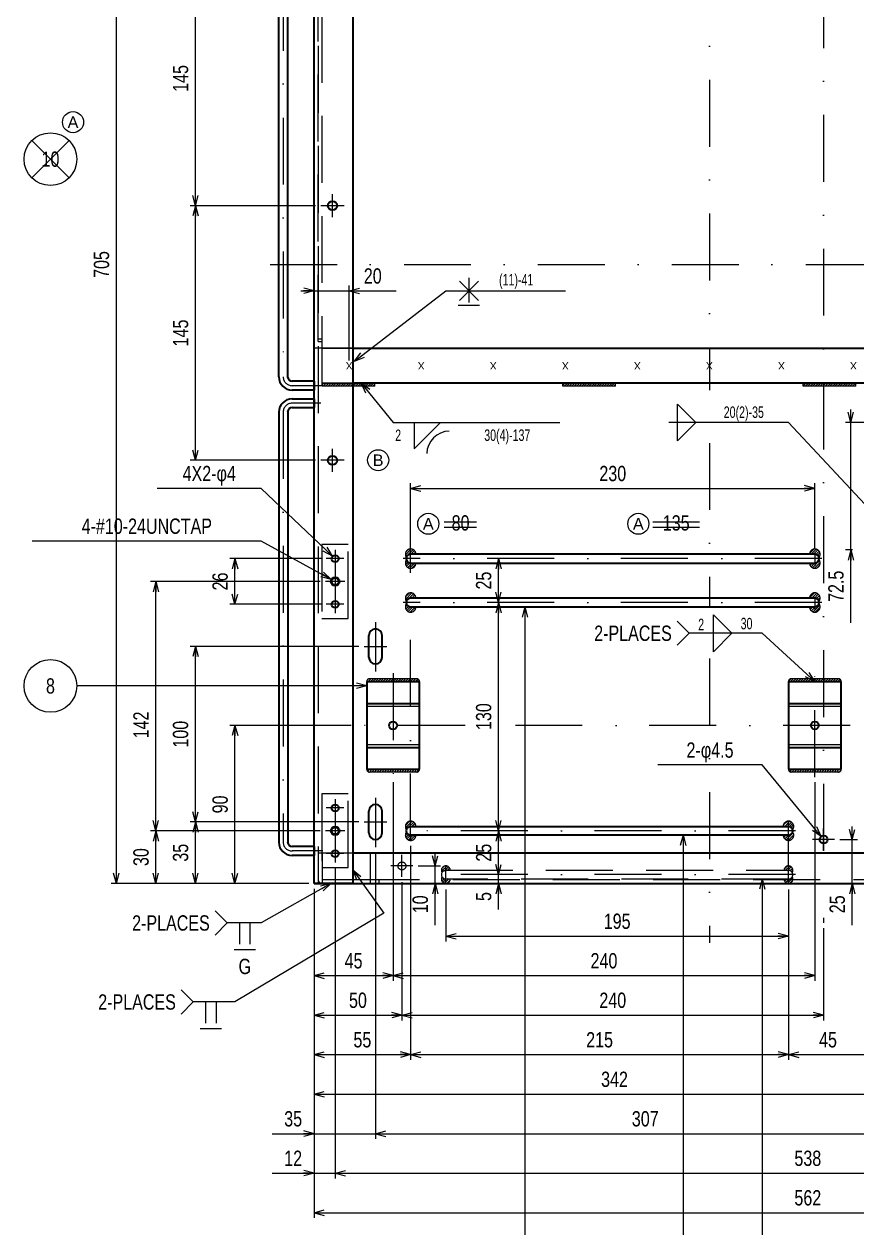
# Model space of a CAD drawing. Header units: millimetres. Extents: x 10 to 832, y 7 to 590.
# Drawn here: x 205 to 363, y 132.1 to 360.6 of the extents above; entities that cross this region are included whole.
import ezdxf
from ezdxf.enums import TextEntityAlignment as Align

# ---------------------------------------------------------------- set-up
doc = ezdxf.new("R2010")
doc.units = ezdxf.units.MM
for name, pattern in [('DASHDOT', [25.3, 12.7, -6.3, 0, -6.3]), ('DASHED', [19, 12.7, -6.3]), ('DIVIDE', [31.6, 12.7, -6.3, 0, -6.3, 0, -6.3])]:
    doc.linetypes.add(name, pattern=pattern)
for name, color, linetype in [('GR1_01', 7, 'Continuous'), ('GR1_02', 7, 'Continuous'), ('GR1_05', 7, 'Continuous'), ('GR1_15', 7, 'Continuous'), ('GR1_16', 7, 'Continuous')]:
    doc.layers.add(name, color=color, linetype=linetype)
doc.styles.add('HG丸ｺﾞｼｯｸM-PRO', font='')
doc.styles.get('HG丸ｺﾞｼｯｸM-PRO').set_extended_font_data('HG丸ｺﾞｼｯｸM-PRO')
pattern_1 = [(45, (0, 0), (-0.23570226, 0.23570226), [])]

# ---------------------------------------------------------------- blocks, each defined once
blk = doc.blocks.new('BLKF033')
at = {"layer": 'GR1_02', "color": 3, "linetype": 'Continuous', "lineweight": 35}
for p, q in [((260, 197.5), (260, 432.5)), ((267.33, 432.5), (267.33, 197.5)), ((267.33, 197.5), (260, 197.5)), ((260, 197.5), (447.33, 197.5))]:
    blk.add_line(p, q, dxfattribs=at)
at = {"layer": 'GR1_02', "color": 4, "linetype": 'DASHED', "lineweight": 13}
blk.add_line((260.77, 432.5), (260.77, 197.5), dxfattribs=at)
blk = doc.blocks.new('BLKF054')
at = {"layer": 'GR1_02', "color": 3, "linetype": 'Continuous', "lineweight": 35}
for p, q in [((278.33, 208.33), (350, 208.33)), ((350, 206.67), (278.33, 206.67))]:
    blk.add_line(p, q, dxfattribs=at)
for centre, start, end in [((278.33, 207.5), 90, 270), ((350, 207.5), 270, 90)]:
    blk.add_arc(centre, 0.833, start, end, dxfattribs=at)
blk = doc.blocks.new('BLKF055')
at = {"layer": 'GR1_02', "color": 4, "linetype": 'DASHED', "lineweight": 13}
for p, q in [((285, 200), (350, 200)), ((350, 198.33), (285, 198.33))]:
    blk.add_line(p, q, dxfattribs=at)
for centre, start, end in [((285, 199.17), 90, 270), ((350, 199.17), 270, 90)]:
    blk.add_arc(centre, 0.833, start, end, dxfattribs=at)
blk = doc.blocks.new('BLKF057')
at = {"layer": 'GR1_02', "color": 3, "linetype": 'Continuous', "lineweight": 35}
for p, q in [((255.83, 289.5), (260, 289.5)), ((260, 289.5), (260, 287.83)), ((253.33, 287), (253.33, 205.33)), ((255, 287), (255, 205.33)), ((255.83, 287.83), (260, 287.83)), ((260, 204.5), (255.83, 204.5)), ((260, 204.5), (260, 202.83)), ((260, 202.83), (255.83, 202.83))]:
    blk.add_line(p, q, dxfattribs=at)
at = {"layer": 'GR1_02', "color": 4, "linetype": 'DASHDOT', "lineweight": 13}
for p, q in [((261.31, 288.67), (255.83, 288.67)), ((254.17, 287), (254.17, 205.33)), ((261.68, 203.67), (255.83, 203.67))]:
    blk.add_line(p, q, dxfattribs=at)
at = {"layer": 'GR1_02', "color": 3, "linetype": 'Continuous', "lineweight": 35}
for centre, radius, start, end in [((255.83, 287), 2.5, 90, 180), ((255.83, 287), 0.833, 90, 180), ((255.83, 205.33), 2.5, 180, 270), ((255.83, 205.33), 0.833, 180, 270)]:
    blk.add_arc(centre, radius, start, end, dxfattribs=at)
at = {"layer": 'GR1_02', "color": 4, "linetype": 'DASHDOT', "lineweight": 13}
for centre, start, end in [((255.83, 287), 90, 180), ((255.83, 205.33), 180, 270)]:
    blk.add_arc(centre, 1.67, start, end, dxfattribs=at)
blk = doc.blocks.new('BLKF058')
at = {"layer": 'GR1_02', "color": 3, "linetype": 'Continuous', "lineweight": 35}
for p, q in [((255.83, 396.17), (260, 396.17)), ((260, 396.17), (260, 394.5)), ((253.33, 293.67), (253.33, 393.67)), ((255, 293.67), (255, 393.67)), ((255.83, 394.5), (260, 394.5)), ((260, 292.83), (255.83, 292.83)), ((260, 292.83), (260, 291.17)), ((260, 291.17), (255.83, 291.17))]:
    blk.add_line(p, q, dxfattribs=at)
at = {"layer": 'GR1_02', "color": 4, "linetype": 'DASHDOT', "lineweight": 13}
for p, q in [((254.17, 393.67), (254.17, 293.67)), ((261.31, 395.33), (255.83, 395.33)), ((261.68, 292), (255.83, 292))]:
    blk.add_line(p, q, dxfattribs=at)
at = {"layer": 'GR1_02', "color": 3, "linetype": 'Continuous', "lineweight": 35}
for centre, radius, start, end in [((255.83, 393.67), 2.5, 90, 180), ((255.83, 393.67), 0.833, 90, 180), ((255.83, 293.67), 2.5, 180, 270), ((255.83, 293.67), 0.833, 180, 270)]:
    blk.add_arc(centre, radius, start, end, dxfattribs=at)
at = {"layer": 'GR1_02', "color": 4, "linetype": 'DASHDOT', "lineweight": 13}
for centre, start, end in [((255.83, 393.67), 90, 180), ((255.83, 293.67), 180, 270)]:
    blk.add_arc(centre, 1.67, start, end, dxfattribs=at)
blk = doc.blocks.new('BLKF059')
at = {"layer": 'GR1_02', "color": 3, "linetype": 'Continuous', "lineweight": 35}
for p, q in [((355, 260), (278.33, 260)), ((278.33, 258.33), (355, 258.33))]:
    blk.add_line(p, q, dxfattribs=at)
for centre, start, end in [((278.33, 259.17), 90, 270), ((355, 259.17), 270, 90)]:
    blk.add_arc(centre, 0.833, start, end, dxfattribs=at)
blk = doc.blocks.new('BLKF060')
at = {"layer": 'GR1_02', "color": 3, "linetype": 'Continuous', "lineweight": 35}
for p, q in [((355, 251.67), (278.33, 251.67)), ((278.33, 250), (355, 250))]:
    blk.add_line(p, q, dxfattribs=at)
for centre, start, end in [((278.33, 250.83), 90, 270), ((355, 250.83), 270, 90)]:
    blk.add_arc(centre, 0.833, start, end, dxfattribs=at)
blk = doc.blocks.new('BLKF073')
at = {"layer": 'GR1_02', "color": 3, "linetype": 'Continuous', "lineweight": 35}
for p, q in [((270, 235.83), (280, 235.83)), ((270, 235.83), (270, 219.17)), ((280, 219.17), (280, 235.83)), ((270, 231.67), (280, 231.67)), ((270, 223.33), (280, 223.33)), ((270, 219.17), (280, 219.17))]:
    blk.add_line(p, q, dxfattribs=at)
at = {"layer": 'GR1_02', "color": 4, "linetype": 'DASHED', "lineweight": 13}
for p, q in [((270, 231.13), (280, 231.13)), ((270, 223.87), (280, 223.87))]:
    blk.add_line(p, q, dxfattribs=at)
blk = doc.blocks.new('BLKF074')
at = {"layer": 'GR1_02', "color": 3, "linetype": 'Continuous', "lineweight": 35}
for p, q in [((350, 235.83), (360, 235.83)), ((350, 235.83), (350, 219.17)), ((360, 219.17), (360, 235.83)), ((350, 231.67), (360, 231.67)), ((350, 223.33), (360, 223.33)), ((350, 219.17), (360, 219.17))]:
    blk.add_line(p, q, dxfattribs=at)
at = {"layer": 'GR1_02', "color": 4, "linetype": 'DASHED', "lineweight": 13}
for p, q in [((350, 231.13), (360, 231.13)), ((350, 223.87), (360, 223.87))]:
    blk.add_line(p, q, dxfattribs=at)
blk = doc.blocks.new('FXTIP_ARROW_S')
at = {"color": 0, "linetype": 'Continuous', "lineweight": -2}
for q in [(-1, 0), (-0.97, 0.26), (-0.97, -0.26)]:
    blk.add_line((0, 0), q, dxfattribs=at)
blk = doc.blocks.new('BLKF080')
at = {"layer": 'GR1_02', "color": 3, "linetype": 'Continuous', "lineweight": 35}
for radius in [0.833, 0.667]:
    blk.add_circle((264, 207.5), radius, dxfattribs=at)
blk = doc.blocks.new('BLKF081')
at = {"layer": 'GR1_02', "color": 4, "linetype": 'DASHED', "lineweight": 13}
for p, q in [((266.5, 214.5), (261.5, 214.5)), ((261.5, 214.5), (261.5, 200.5)), ((266.5, 200.5), (266.5, 214.5)), ((261.5, 200.5), (266.5, 200.5))]:
    blk.add_line(p, q, dxfattribs=at)
blk = doc.blocks.new('BLKF082')
at = {"layer": 'GR1_02', "color": 3, "linetype": 'Continuous', "lineweight": 35}
for radius in [0.833, 0.667]:
    blk.add_circle((264, 254.83), radius, dxfattribs=at)
blk = doc.blocks.new('BLKF083')
at = {"layer": 'GR1_02', "color": 4, "linetype": 'DASHED', "lineweight": 13}
for p, q in [((266.5, 261.83), (261.5, 261.83)), ((261.5, 261.83), (261.5, 247.83)), ((266.5, 247.83), (266.5, 261.83)), ((261.5, 247.83), (266.5, 247.83))]:
    blk.add_line(p, q, dxfattribs=at)
blk = doc.blocks.new('BLKF088')
at = {"layer": 'GR1_02', "color": 4, "linetype": 'DASHDOT', "lineweight": 13}
for p, q in [((271.67, 247.08), (271.67, 237.73)), ((269.5, 242.5), (273.83, 242.5))]:
    blk.add_line(p, q, dxfattribs=at)
at = {"layer": 'GR1_02', "color": 3, "linetype": 'Continuous', "lineweight": 35}
for p, q in [((270.42, 240.42), (270.42, 244.58)), ((272.92, 240.42), (272.92, 244.58))]:
    blk.add_line(p, q, dxfattribs=at)
for centre, start, end in [((271.67, 244.58), 0, 180), ((271.67, 240.42), 180, 0)]:
    blk.add_arc(centre, 1.25, start, end, dxfattribs=at)
blk = doc.blocks.new('BLKF089')
at = {"layer": 'GR1_02', "color": 4, "linetype": 'DASHDOT', "lineweight": 13}
for p, q in [((271.67, 213.75), (271.67, 204.39)), ((269.5, 209.17), (273.83, 209.17))]:
    blk.add_line(p, q, dxfattribs=at)
at = {"layer": 'GR1_02', "color": 3, "linetype": 'Continuous', "lineweight": 35}
for p, q in [((270.42, 207.08), (270.42, 211.25)), ((272.92, 207.08), (272.92, 211.25))]:
    blk.add_line(p, q, dxfattribs=at)
for centre, start, end in [((271.67, 211.25), 0, 180), ((271.67, 207.08), 180, 0)]:
    blk.add_arc(centre, 1.25, start, end, dxfattribs=at)
blk = doc.blocks.new('BLKF095')
at = {"layer": 'GR1_16', "linetype": 'Continuous', "lineweight": 13}
h = blk.add_hatch(dxfattribs=at)
h.set_pattern_fill('_USER', color=4, scale=0.333333, angle=45, style=0, pattern_type=0)
h.set_pattern_definition(pattern_1)
edge = h.paths.add_edge_path(flags=0)
edge.add_line((270.53, 236.37), (279.47, 236.37))
edge.add_arc((279.47, 235.83), 0.533, 0, 90, ccw=False)
edge.add_line((280, 235.83), (270, 235.83))
edge.add_arc((270.53, 235.83), 0.533, 90, 180, ccw=False)
at = {"layer": 'GR1_16', "color": 4, "linetype": 'DASHDOT', "lineweight": 13}
for p, q in [((270, 235.83), (280, 235.83)), ((279.47, 236.37), (270.53, 236.37))]:
    blk.add_line(p, q, dxfattribs=at)
for centre, start, end in [((270.53, 235.83), 90, 180), ((279.47, 235.83), 0, 90)]:
    blk.add_arc(centre, 0.533, start, end, dxfattribs=at)
blk = doc.blocks.new('BLKF096')
at = {"layer": 'GR1_16', "linetype": 'Continuous', "lineweight": 13}
h = blk.add_hatch(dxfattribs=at)
h.set_pattern_fill('_USER', color=4, scale=0.333333, angle=45, style=0, pattern_type=0)
h.set_pattern_definition(pattern_1)
edge = h.paths.add_edge_path(flags=0)
edge.add_line((270.53, 218.63), (279.47, 218.63))
edge.add_arc((279.47, 219.17), 0.533, 270, 360)
edge.add_line((280, 219.17), (270, 219.17))
edge.add_arc((270.53, 219.17), 0.533, 180, 270)
at = {"layer": 'GR1_16', "color": 4, "linetype": 'DASHDOT', "lineweight": 13}
for p, q in [((270, 219.17), (280, 219.17)), ((279.47, 218.63), (270.53, 218.63))]:
    blk.add_line(p, q, dxfattribs=at)
for centre, start, end in [((270.53, 219.17), 180, 270), ((279.47, 219.17), 270, 360)]:
    blk.add_arc(centre, 0.533, start, end, dxfattribs=at)
blk = doc.blocks.new('BLKF097')
at = {"layer": 'GR1_16', "linetype": 'Continuous', "lineweight": 13}
h = blk.add_hatch(dxfattribs=at)
h.set_pattern_fill('_USER', color=4, scale=0.333333, angle=45, style=0, pattern_type=0)
h.set_pattern_definition(pattern_1)
edge = h.paths.add_edge_path(flags=0)
edge.add_line((350.53, 236.37), (359.47, 236.37))
edge.add_arc((359.47, 235.83), 0.533, 0, 90, ccw=False)
edge.add_line((360, 235.83), (350, 235.83))
edge.add_arc((350.53, 235.83), 0.533, 90, 180, ccw=False)
at = {"layer": 'GR1_16', "color": 4, "linetype": 'DASHDOT', "lineweight": 13}
for p, q in [((350, 235.83), (360, 235.83)), ((359.47, 236.37), (350.53, 236.37))]:
    blk.add_line(p, q, dxfattribs=at)
for centre, start, end in [((350.53, 235.83), 90, 180), ((359.47, 235.83), 0, 90)]:
    blk.add_arc(centre, 0.533, start, end, dxfattribs=at)
blk = doc.blocks.new('BLKF098')
at = {"layer": 'GR1_16', "linetype": 'Continuous', "lineweight": 13}
h = blk.add_hatch(dxfattribs=at)
h.set_pattern_fill('_USER', color=4, scale=0.333333, angle=45, style=0, pattern_type=0)
h.set_pattern_definition(pattern_1)
edge = h.paths.add_edge_path(flags=0)
edge.add_line((350.53, 218.63), (359.47, 218.63))
edge.add_arc((359.47, 219.17), 0.533, 270, 360)
edge.add_line((360, 219.17), (350, 219.17))
edge.add_arc((350.53, 219.17), 0.533, 180, 270)
at = {"layer": 'GR1_16', "color": 4, "linetype": 'DASHDOT', "lineweight": 13}
for p, q in [((350, 219.17), (360, 219.17)), ((359.47, 218.63), (350.53, 218.63))]:
    blk.add_line(p, q, dxfattribs=at)
for centre, start, end in [((350.53, 219.17), 180, 270), ((359.47, 219.17), 270, 360)]:
    blk.add_arc(centre, 0.533, start, end, dxfattribs=at)
blk = doc.blocks.new('FXTIP_ARROW_E')
at = {"color": 0, "linetype": 'Continuous', "lineweight": -2}
for q in [(-1, 0), (-0.97, 0.26), (-0.97, -0.26)]:
    blk.add_line((0, 0), q, dxfattribs=at)
blk = doc.blocks.new('BLKF151')
at = {"layer": 'GR1_02', "color": 4, "linetype": 'DASHED', "lineweight": 13}
for p, q in [((261.53, 292.5), (261.53, 432.5)), ((408.47, 292.5), (408.47, 432.5)), ((260.77, 426.67), (260.77, 431.73)), ((261.53, 431.73), (267.33, 431.73)), ((267.33, 431.73), (403.33, 431.73)), ((403.33, 431.73), (408.47, 431.73)), ((409.23, 426.67), (409.23, 431.73)), ((260.77, 426.67), (261.53, 426.67)), ((409.23, 426.67), (408.47, 426.67)), ((260.77, 300.36), (260.77, 423.7)), ((260.77, 423.29), (261.53, 423.29)), ((409.23, 423.29), (408.47, 423.29)), ((409.23, 300.36), (409.23, 423.7)), ((260.77, 300.36), (261.53, 300.36)), ((409.23, 300.36), (408.47, 300.36)), ((261.53, 299.17), (408.47, 299.17)), ((261.53, 299.1), (267.33, 299.1)), ((403.33, 299.1), (408.47, 299.1)), ((267.33, 292.5), (261.53, 292.5)), ((408.47, 292.5), (403.33, 292.5))]:
    blk.add_line(p, q, dxfattribs=at)
at = {"layer": 'GR1_02', "color": 3, "linetype": 'Continuous', "lineweight": 35}
for p, q in [((261.53, 432.5), (403.33, 432.5)), ((267.33, 432.5), (267.33, 426.67)), ((403.33, 426.67), (403.33, 432.5)), ((403.33, 432.5), (408.47, 432.5)), ((267.33, 426.67), (403.33, 426.67)), ((267.33, 299.1), (403.33, 299.1)), ((403.33, 292.5), (267.33, 292.5))]:
    blk.add_line(p, q, dxfattribs=at)
at = {"layer": 'GR1_02', "color": 4, "linetype": 'DASHED', "lineweight": 13}
for centre, start, end in [((261.53, 431.73), 90, 180), ((408.47, 431.73), 0, 90)]:
    blk.add_arc(centre, 0.767, start, end, dxfattribs=at)
for centre, major_axis, start_param, end_param in [((261.53, 423.7), (-0.767, 0), 4.712389, 6.283185), ((408.47, 423.7), (0.767, 0), 0, 1.570796), ((261.53, 300.78), (-0.767, 0), 4.712389, 6.283185), ((408.47, 300.78), (0.767, 0), 0, 1.570796)]:
    blk.add_ellipse(centre, major_axis=major_axis, ratio=0.081478, start_param=start_param, end_param=end_param, dxfattribs=at)
blk = doc.blocks.new('BLKF152')
at = {"layer": 'GR1_16', "linetype": 'DIVIDE', "lineweight": 13}
h = blk.add_hatch(dxfattribs=at)
h.set_pattern_fill('_USER', color=4, scale=0.333333, angle=45, style=0, pattern_type=0)
h.set_pattern_definition(pattern_1)
edge = h.paths.add_edge_path(flags=0)
edge.add_arc((355, 258.33), 1, -180, 36.8699, ccw=False)
edge.add_line((354, 258.33), (355, 258.33))
edge.add_arc((355, 259.17), 0.833, 270, 343.7398)
edge = h.paths.add_edge_path(flags=0)
edge.add_arc((355, 260), 1, 323.1301, 540)
edge.add_line((354, 260), (355, 260))
edge.add_arc((355, 259.17), 0.833, 16.2602, 90, ccw=False)
at = {"layer": 'GR1_16', "color": 4, "linetype": 'DIVIDE', "lineweight": 13}
for centre, start, end in [((355, 260), 323.1301, 180), ((355, 258.33), 180, 36.8699)]:
    blk.add_arc(centre, 1, start, end, dxfattribs=at)
blk = doc.blocks.new('BLKF154')
at = {"layer": 'GR1_16', "linetype": 'DIVIDE', "lineweight": 13}
h = blk.add_hatch(dxfattribs=at)
h.set_pattern_fill('_USER', color=4, scale=0.333333, angle=45, style=0, pattern_type=0)
h.set_pattern_definition(pattern_1)
edge = h.paths.add_edge_path(flags=0)
edge.add_arc((278.33, 260), 1, 0, 216.8699, ccw=False)
edge.add_line((279.33, 260), (278.33, 260))
edge.add_arc((278.33, 259.17), 0.833, 90, 163.7398)
edge = h.paths.add_edge_path(flags=0)
edge.add_arc((278.33, 258.33), 1, 143.1301, 360)
edge.add_line((279.33, 258.33), (278.33, 258.33))
edge.add_arc((278.33, 259.17), 0.833, 196.2602, 270, ccw=False)
at = {"layer": 'GR1_16', "color": 4, "linetype": 'DIVIDE', "lineweight": 13}
for centre, start, end in [((278.33, 260), 360, 216.8699), ((278.33, 258.33), 143.1301, 360)]:
    blk.add_arc(centre, 1, start, end, dxfattribs=at)
blk = doc.blocks.new('BLKF156')
at = {"layer": 'GR1_16', "linetype": 'DIVIDE', "lineweight": 13}
h = blk.add_hatch(dxfattribs=at)
h.set_pattern_fill('_USER', color=4, scale=0.333333, angle=45, style=0, pattern_type=0)
h.set_pattern_definition(pattern_1)
edge = h.paths.add_edge_path(flags=0)
edge.add_arc((355, 250), 1, -180, 36.8699, ccw=False)
edge.add_line((354, 250), (355, 250))
edge.add_arc((355, 250.83), 0.833, 270, 343.7398)
edge = h.paths.add_edge_path(flags=0)
edge.add_arc((355, 251.67), 1, 323.1301, 540)
edge.add_line((354, 251.67), (355, 251.67))
edge.add_arc((355, 250.83), 0.833, 16.2602, 90, ccw=False)
at = {"layer": 'GR1_16', "color": 4, "linetype": 'DIVIDE', "lineweight": 13}
for centre, start, end in [((355, 251.67), 323.1301, 180), ((355, 250), 180, 36.8699)]:
    blk.add_arc(centre, 1, start, end, dxfattribs=at)
blk = doc.blocks.new('BLKF157')
at = {"layer": 'GR1_16', "linetype": 'DIVIDE', "lineweight": 13}
h = blk.add_hatch(dxfattribs=at)
h.set_pattern_fill('_USER', color=4, scale=0.333333, angle=45, style=0, pattern_type=0)
h.set_pattern_definition(pattern_1)
edge = h.paths.add_edge_path(flags=0)
edge.add_arc((278.33, 251.67), 1, 0, 216.8699, ccw=False)
edge.add_line((279.33, 251.67), (278.33, 251.67))
edge.add_arc((278.33, 250.83), 0.833, 90, 163.7398)
edge = h.paths.add_edge_path(flags=0)
edge.add_arc((278.33, 250), 1, 143.1301, 360)
edge.add_line((279.33, 250), (278.33, 250))
edge.add_arc((278.33, 250.83), 0.833, 196.2602, 270, ccw=False)
at = {"layer": 'GR1_16', "color": 4, "linetype": 'DIVIDE', "lineweight": 13}
for centre, start, end in [((278.33, 251.67), 360, 216.8699), ((278.33, 250), 143.1301, 360)]:
    blk.add_arc(centre, 1, start, end, dxfattribs=at)
blk = doc.blocks.new('BLKF158')
at = {"layer": 'GR1_16', "linetype": 'DIVIDE', "lineweight": 13}
h = blk.add_hatch(dxfattribs=at)
h.set_pattern_fill('_USER', color=4, scale=0.333333, angle=45, style=0, pattern_type=0)
h.set_pattern_definition(pattern_1)
edge = h.paths.add_edge_path(flags=0)
edge.add_arc((278.33, 208.33), 1, 0, 216.8699, ccw=False)
edge.add_line((279.33, 208.33), (278.33, 208.33))
edge.add_arc((278.33, 207.5), 0.833, 90, 163.7398)
edge = h.paths.add_edge_path(flags=0)
edge.add_arc((278.33, 206.67), 1, 143.1301, 360)
edge.add_line((279.33, 206.67), (278.33, 206.67))
edge.add_arc((278.33, 207.5), 0.833, 196.2602, 270, ccw=False)
at = {"layer": 'GR1_16', "color": 4, "linetype": 'DIVIDE', "lineweight": 13}
for centre, start, end in [((278.33, 208.33), 360, 216.8699), ((278.33, 206.67), 143.1301, 360)]:
    blk.add_arc(centre, 1, start, end, dxfattribs=at)
blk = doc.blocks.new('BLKF159')
at = {"layer": 'GR1_16', "linetype": 'DIVIDE', "lineweight": 13}
h = blk.add_hatch(dxfattribs=at)
h.set_pattern_fill('_USER', color=4, scale=0.333333, angle=45, style=0, pattern_type=0)
h.set_pattern_definition(pattern_1)
edge = h.paths.add_edge_path(flags=0)
edge.add_arc((350, 206.67), 1, -180, 36.8699, ccw=False)
edge.add_line((349, 206.67), (350, 206.67))
edge.add_arc((350, 207.5), 0.833, 270, 343.7398)
edge = h.paths.add_edge_path(flags=0)
edge.add_arc((350, 208.33), 1, 323.1301, 540)
edge.add_line((349, 208.33), (350, 208.33))
edge.add_arc((350, 207.5), 0.833, 16.2602, 90, ccw=False)
at = {"layer": 'GR1_16', "color": 4, "linetype": 'DIVIDE', "lineweight": 13}
for centre, start, end in [((350, 208.33), 323.1301, 180), ((350, 206.67), 180, 36.8699)]:
    blk.add_arc(centre, 1, start, end, dxfattribs=at)
blk = doc.blocks.new('BLKF166')
at = {"layer": 'GR1_16', "color": 4, "linetype": 'Continuous', "lineweight": 13}
for p, q in [((245.85, 190), (245.85, 186)), ((247.85, 190), (247.85, 186)), ((248.88, 184.93), (244.86, 184.93))]:
    blk.add_line(p, q, dxfattribs=at)
blk = doc.blocks.new('BLKF167')
at = {"layer": 'GR1_16', "color": 4, "linetype": 'Continuous', "lineweight": 13}
for p, q in [((339.27, 245), (335.77, 248.5)), ((335.77, 241.5), (335.77, 248.5)), ((339.27, 245), (335.77, 241.5))]:
    blk.add_line(p, q, dxfattribs=at)
blk = doc.blocks.new('BLKF170')
at = {"layer": 'GR1_16', "color": 4, "linetype": 'Continuous', "lineweight": 13}
for p, q in [((239.42, 175), (239.42, 171)), ((241.42, 175), (241.42, 171)), ((242.45, 169.93), (238.43, 169.93))]:
    blk.add_line(p, q, dxfattribs=at)
blk = doc.blocks.new('BLKF175')
at = {"layer": 'GR1_16', "color": 4, "linetype": 'Continuous', "lineweight": 13}
for p, q in [((287.61, 311.81), (291.23, 308.19)), ((291.23, 311.81), (287.61, 308.19)), ((289.42, 307.76), (289.42, 312.48)), ((287.33, 307.29), (291.41, 307.29))]:
    blk.add_line(p, q, dxfattribs=at)
blk = doc.blocks.new('BLKF176')
at = {"layer": 'GR1_16', "color": 4, "linetype": 'DIVIDE', "lineweight": 13}
for p, q in [((261.53, 291.88), (261.53, 292.5)), ((261.53, 292.5), (271.53, 292.5)), ((271.53, 291.88), (261.53, 291.88)), ((271.53, 291.88), (271.53, 292.5))]:
    blk.add_line(p, q, dxfattribs=at)
blk = doc.blocks.new('BLKF178')
at = {"layer": 'GR1_16', "color": 4, "linetype": 'DIVIDE', "lineweight": 13}
for p, q in [((307.2, 291.875), (307.2, 292.5)), ((307.2, 292.5), (317.2, 292.5)), ((317.2, 291.875), (307.2, 291.875)), ((317.2, 291.875), (317.2, 292.5))]:
    blk.add_line(p, q, dxfattribs=at)
blk = doc.blocks.new('BLKF179')
at = {"layer": 'GR1_16', "color": 4, "linetype": 'DIVIDE', "lineweight": 13}
for p, q in [((352.8, 291.875), (352.8, 292.5)), ((352.8, 292.5), (362.8, 292.5)), ((362.8, 291.875), (352.8, 291.875)), ((362.8, 291.875), (362.8, 292.5))]:
    blk.add_line(p, q, dxfattribs=at)
blk = doc.blocks.new('BLKF185')
at = {"layer": 'GR1_16', "color": 4, "linetype": 'Continuous', "lineweight": 13}
for p, q in [((332.43, 285), (328.93, 288.5)), ((328.93, 281.5), (328.93, 288.5)), ((332.43, 285), (328.93, 281.5))]:
    blk.add_line(p, q, dxfattribs=at)
blk = doc.blocks.new('BLKF247')
at = {"layer": 'GR1_05', "color": 4, "linetype": 'Continuous', "lineweight": 13}
blk.add_circle((321.52, 265.78), 2, dxfattribs=at)
at = {"layer": 'GR1_05', "color": 4, "linetype": 'Continuous', "lineweight": 13, "style": 'HG丸ｺﾞｼｯｸM-PRO', "width": 1.042301}
blk.add_text('A', height=2.18, dxfattribs=at).set_placement((321.52, 265.78), align=Align.MIDDLE_CENTER)
blk = doc.blocks.new('BLKF248')
at = {"layer": 'GR1_05', "color": 4, "linetype": 'Continuous', "lineweight": 13}
blk.add_circle((214.28, 342.03), 2, dxfattribs=at)
at = {"layer": 'GR1_05', "color": 4, "linetype": 'Continuous', "lineweight": 13, "style": 'HG丸ｺﾞｼｯｸM-PRO', "width": 1.042301}
blk.add_text('A', height=2.18, dxfattribs=at).set_placement((214.28, 342.03), align=Align.MIDDLE_CENTER)
blk = doc.blocks.new('BLKF249')
at = {"layer": 'GR1_05', "color": 4, "linetype": 'Continuous', "lineweight": 13}
blk.add_circle((281.68, 265.78), 2, dxfattribs=at)
at = {"layer": 'GR1_05', "color": 4, "linetype": 'Continuous', "lineweight": 13, "style": 'HG丸ｺﾞｼｯｸM-PRO', "width": 1.042301}
blk.add_text('A', height=2.18, dxfattribs=at).set_placement((281.68, 265.78), align=Align.MIDDLE_CENTER)
blk = doc.blocks.new('BLKF253')
at = {"layer": 'GR1_01', "color": 4, "linetype": 'DASHED', "lineweight": 13}
for p, q in [((260.77, 203.33), (267.33, 203.33)), ((260.77, 203.33), (260.77, 198.27)), ((261.53, 203.33), (261.53, 197.5)), ((270.67, 203.33), (270.67, 197.5)), ((436.67, 197.5), (436.67, 203.33)), ((440, 203.33), (446.57, 203.33)), ((445.8, 203.33), (445.8, 197.5)), ((446.57, 203.33), (446.57, 198.27)), ((261.53, 198.27), (267.33, 198.27)), ((261.53, 197.5), (267.33, 197.5)), ((267.33, 198.27), (440, 198.27)), ((272.33, 197.5), (272.33, 198.27)), ((435, 198.27), (435, 197.5)), ((440, 198.27), (445.8, 198.27)), ((440, 197.5), (445.8, 197.5))]:
    blk.add_line(p, q, dxfattribs=at)
at = {"layer": 'GR1_01', "color": 3, "linetype": 'Continuous', "lineweight": 35}
for p, q in [((267.33, 203.33), (267.33, 197.5)), ((267.33, 203.33), (440, 203.33)), ((440, 203.33), (440, 197.5)), ((267.33, 197.5), (440, 197.5))]:
    blk.add_line(p, q, dxfattribs=at)
at = {"layer": 'GR1_01', "color": 4, "linetype": 'DASHED', "lineweight": 13}
for centre, start, end in [((261.53, 198.27), 180, 270), ((445.8, 198.27), 270, 360)]:
    blk.add_arc(centre, 0.767, start, end, dxfattribs=at)
blk = doc.blocks.new('BLKF259')
at = {"layer": 'GR1_05', "color": 4, "linetype": 'Continuous', "lineweight": 13}
blk.add_circle((272.17, 277.85), 2, dxfattribs=at)
at = {"layer": 'GR1_05', "color": 4, "linetype": 'Continuous', "lineweight": 13, "style": 'HG丸ｺﾞｼｯｸM-PRO', "width": 1.04272}
blk.add_text('B', height=2.18, dxfattribs=at).set_placement((272.17, 277.85), align=Align.MIDDLE_CENTER)

msp = doc.modelspace()

# ---------------------------------------------------------------- hatches: boundary and pattern name
at = {"layer": 'GR1_16', "linetype": 'DIVIDE', "lineweight": 13}
h = msp.add_hatch(dxfattribs=at)
h.set_pattern_fill('_USER', color=4, scale=0.333333, angle=45, style=0, pattern_type=0)
h.set_pattern_definition(pattern_1)
h.paths.add_polyline_path([(261.53, 292.5), (261.53, 291.88), (271.53, 291.88), (271.53, 292.5)], flags=0)
h = msp.add_hatch(dxfattribs=at)
h.set_pattern_fill('_USER', color=4, scale=0.333333, angle=45, style=0, pattern_type=0)
h.set_pattern_definition(pattern_1)
h.paths.add_polyline_path([(307.2, 292.5), (307.2, 291.88), (317.2, 291.88), (317.2, 292.5)], flags=0)
h = msp.add_hatch(dxfattribs=at)
h.set_pattern_fill('_USER', color=4, scale=0.333333, angle=45, style=0, pattern_type=0)
h.set_pattern_definition(pattern_1)
h.paths.add_polyline_path([(352.8, 292.5), (352.8, 291.88), (362.8, 291.88), (362.8, 292.5)], flags=0)
h = msp.add_hatch(dxfattribs=at)
h.set_pattern_fill('_USER', color=4, scale=0.333333, angle=45, style=0, pattern_type=0)
h.set_pattern_definition(pattern_1)
edge = h.paths.add_edge_path(flags=0)
edge.add_arc((285, 198.33), 0.833, 150, 360, ccw=False)
edge.add_arc((285, 199.17), 0.833, 210, 270)
edge.add_line((285, 198.33), (285.83, 198.33))
edge = h.paths.add_edge_path(flags=0)
edge.add_arc((285, 200), 0.833, 0, 210)
edge.add_arc((285, 199.17), 0.833, 90, 150, ccw=False)
edge.add_line((285, 200), (285.83, 200))
h = msp.add_hatch(dxfattribs=at)
h.set_pattern_fill('_USER', color=4, scale=0.333333, angle=45, style=0, pattern_type=0)
h.set_pattern_definition(pattern_1)
edge = h.paths.add_edge_path(flags=0)
edge.add_arc((350, 200), 0.833, -30, 180, ccw=False)
edge.add_arc((350, 199.17), 0.833, 30, 90)
edge.add_line((350, 200), (349.17, 200))
edge = h.paths.add_edge_path(flags=0)
edge.add_arc((350, 198.33), 0.833, 180, 390)
edge.add_arc((350, 199.17), 0.833, 270, 330, ccw=False)
edge.add_line((350, 198.33), (349.17, 198.33))

# ---------------------------------------------------------------- linework, layer by layer
at = {"layer": 'GR1_02', "color": 4, "linetype": 'DASHDOT', "lineweight": 13}
for p, q in [((335, 451.67), (335, 291.16)), ((356.67, 445), (356.67, 190)), ((263.5, 323.97), (263.5, 328.37)), ((265.7, 326.17), (261.3, 326.17)), ((251.67, 315), (416.67, 315)), ((335, 281.1), (335, 250)), ((263.5, 275.63), (263.5, 280.03)), ((265.7, 277.83), (261.3, 277.83)), ((264, 260.83), (264, 248.83)), ((278.33, 205.67), (278.33, 260.71)), ((265.67, 259.17), (262.33, 259.17)), ((356.33, 259.17), (276.92, 259.17)), ((355, 260.26), (355, 257.78)), ((265.83, 254.83), (262.17, 254.83)), ((355, 251.93), (355, 249.44)), ((265.67, 250.5), (262.33, 250.5)), ((356.33, 250.83), (276.92, 250.83)), ((335, 240.23), (335, 186.25)), ((275, 237.42), (275, 217.7)), ((355, 217.7), (355, 237.42)), ((288.67, 227.5), (268.03, 227.5)), ((361.69, 227.5), (296.68, 227.5)), ((264, 213.5), (264, 201.5)), ((265.67, 211.83), (262.33, 211.83)), ((350, 197.33), (350, 209.33)), ((265.83, 207.5), (262.17, 207.5)), ((351.33, 207.5), (276.92, 207.5)), ((358.75, 205.83), (354.58, 205.83)), ((356.67, 203.75), (356.67, 207.92)), ((265.67, 203.17), (262.33, 203.17)), ((276.67, 198.75), (276.67, 202.92)), ((278.75, 200.83), (274.58, 200.83)), ((351.33, 199.17), (283.58, 199.17)), ((285, 197.33), (285, 201))]:
    msp.add_line(p, q, dxfattribs=at)
at = {"layer": 'GR1_02', "color": 4, "linetype": 'DASHED', "lineweight": 13}
msp.add_line((260, 299.17), (410, 299.17), dxfattribs=at)
at = {"layer": 'GR1_02', "color": 3, "linetype": 'Continuous', "lineweight": 35}
for centre, radius in [((263.5, 326.17), 0.867), ((263.5, 277.83), 0.867), ((264, 259.17), 0.667), ((264, 250.5), 0.667), ((275, 227.5), 0.75), ((355, 227.5), 0.75), ((264, 211.83), 0.667), ((264, 203.17), 0.667)]:
    msp.add_circle(centre, radius, dxfattribs=at)
at = {"layer": 'GR1_02', "color": 254, "linetype": 'Continuous', "lineweight": 35}
msp.add_circle((356.67, 205.83), 0.75, dxfattribs=at)
at = {"layer": 'GR1_02', "color": 4, "linetype": 'DASHED', "lineweight": 13}
msp.add_circle((276.67, 200.83), 0.75, dxfattribs=at)
at = {"layer": 'GR1_05', "color": 4, "linetype": 'Continuous', "lineweight": 13}
for p, q in [((213.54, 338.54), (206.46, 331.46)), ((206.46, 338.54), (213.54, 331.46)), ((284.67, 266.12), (290.85, 266.12)), ((284.67, 265.12), (290.85, 265.12)), ((324.26, 266.12), (333.14, 266.12)), ((324.26, 265.12), (333.14, 265.12))]:
    msp.add_line(p, q, dxfattribs=at)
at = {"layer": 'GR1_05', "color": 6, "linetype": 'Continuous', "lineweight": 13}
msp.add_circle((210, 335), 5, dxfattribs=at)
at = {"layer": 'GR1_15', "color": 6, "linetype": 'Continuous', "lineweight": 13}
for p, q in [((300, 250), (300, 130)), ((330, 206.67), (330, 130)), ((345, 198.33), (345, 130))]:
    msp.add_line(p, q, dxfattribs=at)
at = {"layer": 'GR1_15', "color": 4, "linetype": 'Continuous', "lineweight": 13}
msp.add_line((270, 235), (215, 235), dxfattribs=at)
msp.add_circle((210, 235), 5, dxfattribs=at)
at = {"layer": 'GR1_16', "color": 4, "linetype": 'Continuous', "lineweight": 13}
for p, q in [((222.5, 197.5), (222.5, 432.5)), ((237.5, 326.17), (237.5, 374.5)), ((260.3, 326.17), (236.5, 326.17)), ((237.5, 277.83), (237.5, 326.17)), ((266.67, 296.8), (266.67, 311)), ((257.5, 310), (260, 310)), ((260, 310), (266.67, 310)), ((266.67, 310), (275.61, 310)), ((267.69, 296.66), (285, 310)), ((285, 310), (307.72, 310)), ((268.96, 292.5), (275, 285)), ((361.83, 285), (361.83, 287.5)), ((275, 285), (306.6, 285)), ((278.98, 285), (278.98, 280)), ((278.98, 280), (283.98, 285)), ((350, 285), (327.28, 285)), ((369.51, 264.06), (350, 285)), ((376, 285), (360.83, 285)), ((361.83, 260.83), (361.83, 285)), ((260.3, 277.83), (236.5, 277.83)), ((250, 272.5), (230.24, 272.5)), ((263.52, 259.63), (250, 272.5)), ((278.33, 261), (278.33, 273.5)), ((278.33, 272.5), (355, 272.5)), ((355, 261), (355, 273.5)), ((250, 262.5), (206.56, 262.5)), ((263.27, 255.23), (250, 262.5)), ((362.17, 260.83), (360.83, 260.83)), ((361.83, 246.99), (361.83, 260.83)), ((261.33, 259.17), (244, 259.17)), ((245, 250.5), (245, 259.17)), ((295, 250.83), (295, 259.17)), ((261.17, 254.83), (229, 254.83)), ((230, 207.5), (230, 254.83)), ((261.33, 250.5), (244, 250.5)), ((295, 207.5), (295, 250.83)), ((328.87, 247.29), (331.16, 245)), ((328.87, 242.71), (331.16, 245)), ((345, 245), (331.16, 245)), ((355, 235.83), (345, 245)), ((268.5, 242.5), (236.5, 242.5)), ((237.5, 209.17), (237.5, 242.5)), ((267.03, 227.5), (244, 227.5)), ((245, 197.5), (245, 227.5)), ((345, 220), (325.24, 220)), ((356.19, 206.41), (345, 220)), ((275, 216.7), (275, 179)), ((355, 216.7), (355, 179)), ((268.5, 209.17), (236.5, 209.17)), ((237.5, 197.5), (237.5, 209.17)), ((261.17, 207.5), (229, 207.5)), ((230, 197.5), (230, 207.5)), ((295, 199.17), (295, 207.5)), ((278.33, 204.67), (278.33, 164)), ((271.67, 203.39), (271.67, 149)), ((264, 200.5), (264, 141.5)), ((295, 197.5), (295, 199.17)), ((259, 197.5), (221.5, 197.5)), ((259, 197.5), (229, 197.5)), ((259, 197.5), (236.5, 197.5)), ((259, 197.5), (244, 197.5)), ((263.19, 197.5), (250, 190)), ((295, 192.54), (295, 197.5)), ((260, 196.5), (260, 164)), ((260, 196.5), (260, 156.5)), ((260, 196.5), (260, 141.5)), ((260, 196.5), (260, 179)), ((260, 196.5), (260, 149)), ((285, 196.33), (285, 186.5)), ((350, 196.33), (350, 164)), ((350, 196.33), (350, 186.5)), ((241.22, 192.29), (243.51, 190)), ((241.22, 187.71), (243.51, 190)), ((250, 190), (243.51, 190)), ((285, 187.5), (350, 187.5)), ((260, 180), (275, 180)), ((275, 180), (355, 180)), ((234.79, 177.29), (237.08, 175)), ((234.79, 172.71), (237.08, 175)), ((260, 165), (278.33, 165)), ((278.33, 165), (350, 165)), ((350, 165), (365, 165)), ((260, 157.5), (374, 157.5)), ((252.08, 150), (260, 150)), ((260, 150), (271.67, 150)), ((271.67, 150), (374, 150)), ((252.08, 142.5), (260, 142.5)), ((260, 142.5), (264, 142.5)), ((264, 142.5), (443.33, 142.5))]:
    msp.add_line(p, q, dxfattribs=at)
at = {"layer": 'GR1_16', "color": 254, "linetype": 'Continuous', "lineweight": 13}
for p, q in [((362.07, 205.83), (362.07, 208.33)), ((359.75, 205.83), (363.07, 205.83)), ((362.07, 197.5), (362.07, 205.83)), ((282.97, 200.83), (282.97, 203.33)), ((267.33, 200.1), (273.27, 191.83)), ((279.75, 200.83), (283.97, 200.83)), ((282.97, 197.5), (282.97, 200.83)), ((276.67, 197.75), (276.67, 171.5)), ((282.97, 189.58), (282.97, 197.5)), ((362.07, 189.58), (362.07, 197.5)), ((260, 196.5), (260, 134)), ((260, 196.5), (260, 171.5)), ((273.27, 191.83), (245, 175)), ((356.67, 189), (356.67, 171.5)), ((245, 175), (237.08, 175)), ((260, 172.5), (276.67, 172.5)), ((276.67, 172.5), (356.67, 172.5)), ((260, 135), (447.33, 135))]:
    msp.add_line(p, q, dxfattribs=at)
at = {"layer": 'GR1_16', "color": 4, "linetype": 'Continuous', "lineweight": 13}
msp.add_arc((285.81, 278.95), 4.44, 91.8605, 178.1395, dxfattribs=at)
at = {"layer": 'GR1_16', "color": 4, "linetype": 'DIVIDE', "lineweight": 13}
for centre, start, end in [((285, 200), 360, 210), ((350, 200), 330, 180), ((285, 198.33), 150, 360), ((350, 198.33), 180, 30)]:
    msp.add_arc(centre, 0.833, start, end, dxfattribs=at)

# ---------------------------------------------------------------- block references
at = {"layer": 'GR1_01', "color": 4, "linetype": 'DASHED', "lineweight": 13}
msp.add_blockref('BLKF253', (0, 0), dxfattribs=at)
at = {"layer": 'GR1_02', "color": 3, "linetype": 'Continuous', "lineweight": 35}
for name in ['BLKF033', 'BLKF058', 'BLKF057', 'BLKF059', 'BLKF082', 'BLKF060', 'BLKF088', 'BLKF073', 'BLKF074', 'BLKF089', 'BLKF080', 'BLKF054']:
    msp.add_blockref(name, (0, 0), dxfattribs=at)
at = {"layer": 'GR1_02', "color": 4, "linetype": 'DASHED', "lineweight": 13}
for name in ['BLKF151', 'BLKF083', 'BLKF081', 'BLKF055']:
    msp.add_blockref(name, (0, 0), dxfattribs=at)
at = {"layer": 'GR1_05', "color": 4, "linetype": 'Continuous', "lineweight": 13}
for name in ['BLKF248', 'BLKF259', 'BLKF249', 'BLKF247']:
    msp.add_blockref(name, (0, 0), dxfattribs=at)
at = {"layer": 'GR1_15', "color": 6, "linetype": 'Continuous', "lineweight": 13, "xscale": 2, "yscale": 2, "rotation": 90}
for p in [(300, 250), (330, 206.67), (345, 198.33)]:
    msp.add_blockref('FXTIP_ARROW_S', p, dxfattribs=at)
at = {"layer": 'GR1_15', "color": 4, "linetype": 'Continuous', "lineweight": 13, "xscale": 2, "yscale": 2}
msp.add_blockref('FXTIP_ARROW_S', (270, 235), dxfattribs=at)
at = {"layer": 'GR1_16', "color": 4, "linetype": 'Continuous', "lineweight": 13, "xscale": 2, "yscale": 2}
for name, p, rotation in [('FXTIP_ARROW_S', (237.5, 326.17), 270), ('FXTIP_ARROW_E', (237.5, 326.17), 90), ('FXTIP_ARROW_E', (260, 310), 360), ('FXTIP_ARROW_S', (266.67, 310), 180), ('FXTIP_ARROW_S', (267.69, 296.66), 217.622947934319), ('FXTIP_ARROW_S', (268.96, 292.5), 128.8337822174333), ('FXTIP_ARROW_S', (361.83, 285), 270), ('FXTIP_ARROW_S', (237.5, 277.83), 270), ('FXTIP_ARROW_S', (278.33, 272.5), 180), ('FXTIP_ARROW_E', (355, 272.5), 360), ('FXTIP_ARROW_S', (263.52, 259.63), 316.3971810247796), ('FXTIP_ARROW_E', (361.83, 260.83), 90), ('FXTIP_ARROW_E', (245, 259.17), 90), ('FXTIP_ARROW_E', (295, 259.17), 90), ('FXTIP_ARROW_S', (263.27, 255.23), 331.294047456867), ('FXTIP_ARROW_E', (230, 254.83), 90), ('FXTIP_ARROW_S', (245, 250.5), 270), ('FXTIP_ARROW_S', (295, 250.83), 270), ('FXTIP_ARROW_E', (295, 250.83), 90), ('FXTIP_ARROW_E', (237.5, 242.5), 90), ('FXTIP_ARROW_S', (355, 235.83), 317.4895529129629), ('FXTIP_ARROW_E', (245, 227.5), 90), ('FXTIP_ARROW_S', (237.5, 209.17), 270), ('FXTIP_ARROW_S', (230, 207.5), 270), ('FXTIP_ARROW_E', (237.5, 209.17), 90), ('FXTIP_ARROW_S', (295, 207.5), 270), ('FXTIP_ARROW_S', (356.19, 206.41), 309.4724598481523), ('FXTIP_ARROW_E', (230, 207.5), 90), ('FXTIP_ARROW_E', (295, 207.5), 90), ('FXTIP_ARROW_S', (295, 199.17), 270), ('FXTIP_ARROW_S', (222.5, 197.5), 270), ('FXTIP_ARROW_S', (230, 197.5), 270), ('FXTIP_ARROW_S', (237.5, 197.5), 270), ('FXTIP_ARROW_S', (245, 197.5), 270), ('FXTIP_ARROW_S', (263.19, 197.5), 29.61859751687371), ('FXTIP_ARROW_E', (295, 197.5), 90), ('FXTIP_ARROW_S', (285, 187.5), 180), ('FXTIP_ARROW_E', (350, 187.5), 360), ('FXTIP_ARROW_S', (260, 180), 180), ('FXTIP_ARROW_E', (275, 180), 360), ('FXTIP_ARROW_S', (275, 180), 180), ('FXTIP_ARROW_E', (355, 180), 360), ('FXTIP_ARROW_S', (260, 165), 180), ('FXTIP_ARROW_E', (278.33, 165), 360), ('FXTIP_ARROW_S', (278.33, 165), 180), ('FXTIP_ARROW_E', (350, 165), 360), ('FXTIP_ARROW_S', (350, 165), 180), ('FXTIP_ARROW_S', (260, 157.5), 180), ('FXTIP_ARROW_E', (260, 150), 360), ('FXTIP_ARROW_S', (271.67, 150), 180), ('FXTIP_ARROW_E', (260, 142.5), 360), ('FXTIP_ARROW_S', (264, 142.5), 180)]:
    msp.add_blockref(name, p, dxfattribs=dict(at, rotation=rotation))
at = {"layer": 'GR1_16', "color": 4, "linetype": 'Continuous', "lineweight": 13}
for name in ['BLKF175', 'BLKF185', 'BLKF167', 'BLKF166', 'BLKF170']:
    msp.add_blockref(name, (0, 0), dxfattribs=at)
at = {"layer": 'GR1_16', "color": 4, "linetype": 'DIVIDE', "lineweight": 13}
for name in ['BLKF176', 'BLKF178', 'BLKF179', 'BLKF154', 'BLKF152', 'BLKF157', 'BLKF156', 'BLKF158', 'BLKF159']:
    msp.add_blockref(name, (0, 0), dxfattribs=at)
at = {"layer": 'GR1_16', "color": 4, "linetype": 'DASHDOT', "lineweight": 13}
for name in ['BLKF095', 'BLKF097', 'BLKF096', 'BLKF098']:
    msp.add_blockref(name, (0, 0), dxfattribs=at)
at = {"layer": 'GR1_16', "color": 254, "linetype": 'Continuous', "lineweight": 13, "xscale": 2, "yscale": 2}
for name, p, rotation in [('FXTIP_ARROW_S', (362.07, 205.83), 270), ('FXTIP_ARROW_S', (282.97, 200.83), 270), ('FXTIP_ARROW_S', (267.33, 200.1), 125.6894077138622), ('FXTIP_ARROW_E', (282.97, 197.5), 90), ('FXTIP_ARROW_E', (362.07, 197.5), 90), ('FXTIP_ARROW_S', (260, 172.5), 180), ('FXTIP_ARROW_E', (276.67, 172.5), 360), ('FXTIP_ARROW_S', (276.67, 172.5), 180), ('FXTIP_ARROW_E', (356.67, 172.5), 360), ('FXTIP_ARROW_S', (260, 135), 180)]:
    msp.add_blockref(name, p, dxfattribs=dict(at, rotation=rotation))

# ---------------------------------------------------------------- texts
at = {"layer": 'GR1_05', "color": 6, "linetype": 'Continuous', "lineweight": 35, "style": 'HG丸ｺﾞｼｯｸM-PRO', "width": 0.784542}
msp.add_text('10', height=2.909, rotation=0, dxfattribs=at).set_placement((210, 335), align=Align.MIDDLE_CENTER)
at = {"layer": 'GR1_05', "color": 3, "linetype": 'Continuous', "lineweight": 35, "style": 'HG丸ｺﾞｼｯｸM-PRO', "width": 0.784542}
for s, p in [('80', (287.8, 263.62)), ('135', (328.7, 263.62))]:
    msp.add_text(s, height=2.909, rotation=0, dxfattribs=at).set_placement(p, align=Align.BOTTOM_CENTER)
at = {"layer": 'GR1_15', "color": 3, "linetype": 'Continuous', "lineweight": 35, "style": 'HG丸ｺﾞｼｯｸM-PRO', "width": 0.784542}
msp.add_text('8', height=2.91, rotation=0, dxfattribs=at).set_placement((210, 235), align=Align.MIDDLE_CENTER)
at = {"layer": 'GR1_16', "color": 3, "linetype": 'Continuous', "lineweight": 35, "style": 'HG丸ｺﾞｼｯｸM-PRO'}
for s, height, rotation, width, p in [('145', 2.909, 90, 0.784542, (237, 350.33)), ('705', 2.909, 90, 0.784542, (222, 315)), ('145', 2.909, 90, 0.784542, (237, 302)), ('230', 2.909, 0, 0.784542, (316.67, 273)), ('26', 2.909, 90, 0.784542, (244.5, 254.83)), ('25', 2.909, 90, 0.784542, (294.5, 255)), ('72.5', 2.909, 90, 0.784749, (361.33, 253.91)), ('130', 2.909, 90, 0.784542, (294.5, 229.17)), ('142', 2.909, 90, 0.784542, (229.5, 227.59)), ('100', 2.909, 90, 0.784542, (237, 225.83)), ('90', 2.909, 90, 0.784542, (244.5, 212.5)), ('30', 2.909, 90, 0.784542, (229.5, 202.5)), ('35', 2.909, 90, 0.784542, (237, 203.33)), ('25', 2.909, 90, 0.784542, (294.5, 203.33)), ('5', 2.91, 90, 0.784542, (294.5, 195.02)), ('195', 2.909, 0, 0.784542, (317.5, 188)), ('45', 2.909, 0, 0.784542, (267.5, 180.5)), ('240', 2.909, 0, 0.784542, (315, 180.5)), ('55', 2.909, 0, 0.784542, (269.17, 165.5)), ('215', 2.909, 0, 0.784542, (314.17, 165.5)), ('45', 2.909, 0, 0.784542, (357.5, 165.5)), ('342', 2.909, 0, 0.784542, (317, 158)), ('35', 2.909, 0, 0.784542, (256.04, 150.5)), ('307', 2.909, 0, 0.784542, (322.83, 150.5)), ('12', 2.909, 0, 0.784542, (256.04, 143)), ('538', 2.909, 0, 0.784542, (353.67, 143))]:
    msp.add_text(s, height=height, rotation=rotation, dxfattribs=dict(at, width=width)).set_placement(p, align=Align.BOTTOM_CENTER)
for s, height, width, p in [('20', 2.909, 0.784542, (271.14, 310.5)), ('4X2-φ4', 2.909, 0.783323, (240.12, 273)), ('4-#10-24UNCTAP', 2.9091, 0.783218, (228.28, 263)), ('2-φ4.5', 2.909, 0.783565, (335.12, 220.5))]:
    msp.add_text(s, height=height, dxfattribs=dict(at, width=width)).set_placement(p, align=Align.BOTTOM_CENTER)
for s, height, rotation, width, p in [('(11)-41', 2.182, 360, 0.691319, (298.35, 312.12)), ('X', 1.45, 180, 1.042235, (266.67, 295.8)), ('X', 1.45, 180, 1.042235, (280.33, 295.8)), ('X', 1.45, 180, 1.042235, (294, 295.8)), ('X', 1.45, 180, 1.042235, (307.67, 295.8)), ('X', 1.45, 180, 1.042235, (321.33, 295.8)), ('X', 1.45, 180, 1.042235, (335, 295.8)), ('X', 1.45, 180, 1.042235, (348.67, 295.8)), ('X', 1.45, 180, 1.042235, (362.33, 295.8)), ('20(2)-35', 2.182, 360, 0.691313, (341.53, 286.97)), ('2', 2.18, 360, 0.691275, (275.96, 282.58)), ('30(4)-137', 2.182, 360, 0.691308, (296.66, 282.6)), ('2', 2.18, 360, 0.691275, (333.44, 246.67)), ('30', 2.182, 360, 0.691275, (342.05, 246.84))]:
    msp.add_text(s, height=height, rotation=rotation, dxfattribs=dict(at, width=width)).set_placement(p, align=Align.MIDDLE_CENTER)
at = {"layer": 'GR1_16', "color": 3, "linetype": 'Continuous', "lineweight": 35, "style": 'HG丸ｺﾞｼｯｸM-PRO', "width": 0.78274}
for p in [(327.87, 245), (240.22, 190), (233.79, 175)]:
    msp.add_text('2-PLACES', height=2.909, dxfattribs=at).set_placement(p, align=Align.MIDDLE_RIGHT)
at = {"layer": 'GR1_16', "color": 254, "linetype": 'Continuous', "lineweight": 35, "style": 'HG丸ｺﾞｼｯｸM-PRO', "width": 0.784542}
for s, rotation, p in [('10', 90, (282.47, 193.54)), ('25', 90, (361.57, 193.54)), ('50', 0, (268.33, 173)), ('240', 0, (316.67, 173)), ('562', 0, (353.67, 135.5))]:
    msp.add_text(s, height=2.909, rotation=rotation, dxfattribs=at).set_placement(p, align=Align.BOTTOM_CENTER)
at = {"layer": 'GR1_16', "color": 3, "linetype": 'Continuous', "lineweight": 35, "style": 'HG丸ｺﾞｼｯｸM-PRO', "width": 0.783387}
msp.add_text('G', height=2.91, dxfattribs=at).set_placement((246.87, 181.75), align=Align.MIDDLE_CENTER)

doc.saveas('drawing.dxf')
